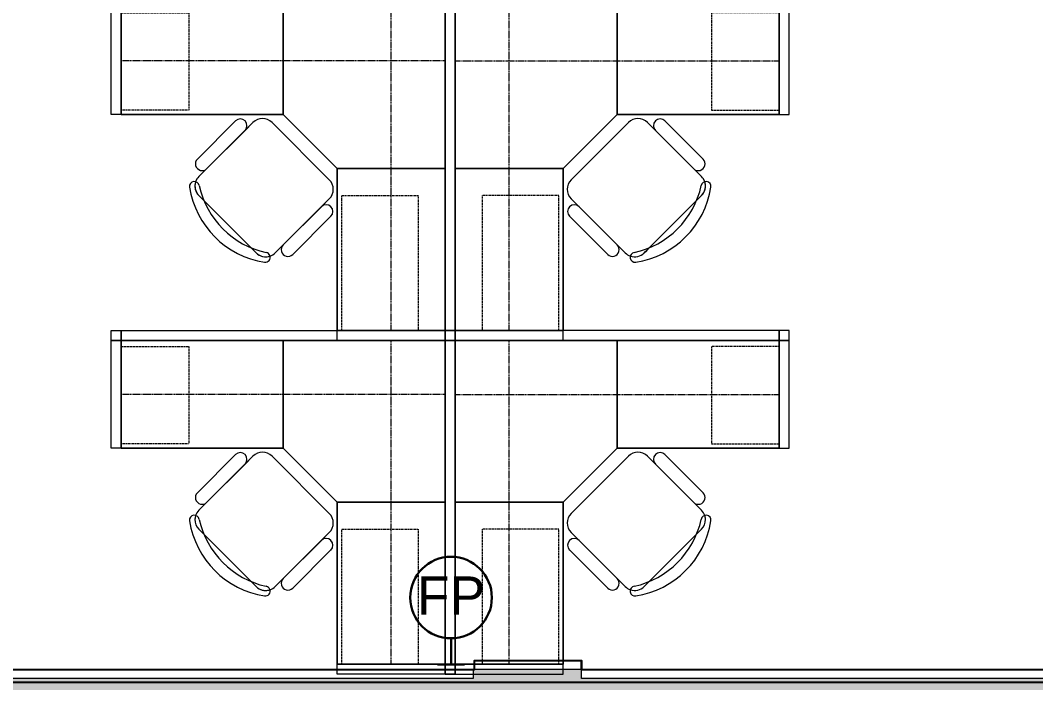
# Model space of a CAD drawing. Header units: inches. Extents: x 25273 to 28081, y 11840 to 13753.
# Drawn here: x 26948 to 27173.7, y 12999.2 to 13146.6 of the extents above; entities that cross this region are included whole.
import ezdxf
from ezdxf.xclip import XClip

# ---------------------------------------------------------------- set-up
doc = ezdxf.new("R2010")
doc.units = ezdxf.units.IN
doc.header["$MEASUREMENT"] = 0
doc.header["$XCLIPFRAME"] = 2
doc.linetypes.add('X1$0$Hidden', pattern=[0.28125, 0.1875, -0.09375])
doc.linetypes.add('X1$0$Hidden2', pattern=[0.140625, 0.09375, -0.046875])
doc.layers.add('L1$0$SCOPE', color=7, linetype='Continuous')
for name, color, linetype, lineweight in [('X1$0$A-ANNO-NOTE', 131, 'Continuous', 30), ('X1$0$A-WALL', 113, 'Continuous', 13), ('X1$0$A-WALL-PATT', 111, 'Continuous', 13), ('X1$0$I-FURN', 30, 'Continuous', 9), ('X1$0$I-FURN-PNLS', 30, 'Continuous', 9), ('X1$0$Plaza America_Tower 1_2nd Floor -REVIT_dwg', 8, 'Continuous', 9)]:
    doc.layers.add(name, color=color, linetype=linetype, lineweight=lineweight)
doc.styles.add('X1$0$Swis721 Lt BT', font='swissl.ttf', dxfattribs={"height": 8.514638})

# ---------------------------------------------------------------- blocks, each defined once
blk = doc.blocks.new('L1')
at = {"layer": 'L1$0$SCOPE', "linetype": 'Continuous'}
for p, q in [((27048.98, 13002.14), (27048.98, 13004.14)), ((27048.98, 13004.14), (27072.73, 13004.14)), ((27072.73, 13002.14), (27072.73, 13004.14)), ((26897.23, 13002.14), (27048.98, 13002.14)), ((27072.73, 13002.14), (27289.35, 13002.14)), ((27289.35, 12999.26), (26780.43, 12999.26))]:
    blk.add_line(p, q, dxfattribs=at)
blk.add_lwpolyline([(26873.48, 13002.14), (26873.48, 13004.14), (26897.23, 13004.14), (26897.23, 13002.14), (27048.98, 13002.14), (27048.98, 13004.14), (27072.73, 13004.14), (27072.73, 13002.14), (27289.35, 13002.14), (27289.35, 12999.26)], dxfattribs=at)
blk = doc.blocks.new('X1$0$F-Workstation - Generic Typical - F-Workstation - Generic Typical-V90-FIRST FLOOR POWER _ SIGNAL')
at = {"layer": 'X1$0$I-FURN'}
for p, q in [((33.89, 55.1), (25.4, 46.62)), ((33.89, 55.1), (25.4, 46.62)), ((25.4, 46.62), (33.89, 55.1)), ((37.78, 54.75), (25.76, 42.73)), ((37.78, 54.75), (36.01, 52.98)), ((36.01, 52.98), (37.78, 54.75)), ((42.57, 54.2), (42.02, 54.75)), ((42.02, 54.75), (42.57, 54.2)), ((43.2, 53.57), (42.57, 54.2)), ((42.57, 54.2), (43.2, 53.57)), ((27.53, 44.5), (36.01, 52.98)), ((36.01, 52.98), (27.53, 44.5)), ((36.01, 52.98), (27.53, 44.5)), ((27.53, 44.5), (36.01, 52.98)), ((53.65, 43.12), (43.12, 53.65)), ((53.57, 43.2), (43.2, 53.57)), ((43.2, 53.57), (53.57, 43.2)), ((27.53, 44.5), (25.76, 42.73)), ((25.76, 42.73), (27.53, 44.5)), ((54.75, 42.02), (53.57, 43.2)), ((53.57, 43.2), (54.75, 42.02)), ((25.76, 38.49), (38.49, 25.76)), ((25.76, 38.49), (38.49, 25.76)), ((38.49, 25.76), (25.76, 38.49)), ((42.73, 25.76), (54.75, 37.78)), ((52.98, 36.01), (54.75, 37.78)), ((54.75, 37.78), (52.98, 36.01)), ((52.98, 36.01), (44.5, 27.53)), ((44.5, 27.53), (52.98, 36.01)), ((44.5, 27.53), (52.98, 36.01)), ((52.98, 36.01), (44.5, 27.53)), ((46.62, 25.4), (55.1, 33.89)), ((46.62, 25.4), (55.1, 33.89)), ((55.1, 33.89), (46.62, 25.4)), ((42.73, 25.76), (44.5, 27.53)), ((44.5, 27.53), (42.73, 25.76))]:
    blk.add_line(p, q, dxfattribs=at)
for centre, radius, start, end in [((39.97, 55.77), 1.08, 81.1745, 261.1745), ((39.97, 55.77), 1.08, 81.1745, 261.1745), ((39.97, 55.77), 1.08, 81.1745, 261.1745), ((37.07, 37.07), 20, 8.8255, 81.1745), ((37.07, 37.07), 20, 8.8255, 81.1745), ((37.07, 37.07), 20, 8.8255, 81.1745), ((34.95, 54.04), 1.5, 315, 135), ((34.95, 54.04), 1.5, 315, 135), ((34.95, 54.04), 1.5, 315, 135), ((39.9, 52.63), 3, 108.7164, 135), ((39.9, 52.63), 3, 108.6047, 135), ((39.9, 52.63), 3, 108.6047, 135), ((39.9, 52.63), 3, 45, 108.6047), ((39.9, 52.63), 3, 60, 108.6047), ((35.53, 35.53), 19.64, 12.5758, 77.4242), ((35.53, 35.53), 19.64, 12.5758, 77.4242), ((35.53, 35.53), 19.64, 12.5758, 77.4242), ((39.9, 52.63), 3, 45, 60), ((26.46, 45.56), 1.5, 135, 315), ((26.46, 45.56), 1.5, 135, 315), ((26.46, 45.56), 1.5, 135, 315), ((27.88, 40.61), 3, 135, 225), ((27.88, 40.61), 3, 135, 225), ((27.88, 40.61), 3, 135, 225), ((52.63, 39.9), 3, 341.3953, 45), ((52.63, 39.9), 3, 30, 45), ((52.63, 39.9), 3, 15, 30), ((52.63, 39.9), 3, 360, 15), ((55.77, 39.97), 1.08, 188.8255, 8.8255), ((55.77, 39.97), 1.08, 188.8255, 8.8255), ((55.77, 39.97), 1.08, 188.8255, 8.8255), ((52.63, 39.9), 3, 315, 341.2836), ((52.63, 39.9), 3, 315, 341.3953), ((52.63, 39.9), 3, 315, 341.3953), ((52.63, 39.9), 3, 341.3953, 345), ((52.63, 39.9), 3, 345, 360), ((54.04, 34.95), 1.5, 315, 135), ((54.04, 34.95), 1.5, 315, 135), ((54.04, 34.95), 1.5, 315, 135), ((45.56, 26.46), 1.5, 135, 315), ((45.56, 26.46), 1.5, 135, 315), ((45.56, 26.46), 1.5, 135, 315), ((40.61, 27.88), 3, 225, 315), ((40.61, 27.88), 3, 225, 315), ((40.61, 27.88), 3, 225, 315)]:
    blk.add_arc(centre, radius, start, end, dxfattribs=at)
at = {"layer": 'X1$0$I-FURN-PNLS'}
for p, q in [((-2.25, 72), (-2.25, 74.25)), ((-2.25, 74.25), (0, 74.25)), ((0, 74.25), (0, 72)), ((0, 72), (0, 74.25)), ((0, 74.25), (24, 74.25)), ((24, 74.25), (24, 72)), ((0, 72), (-2.25, 72)), ((-2.25, 72), (0, 72)), ((-2.25, 0), (-2.25, 72)), ((0, 36), (0, 72)), ((0, 72), (24, 72)), ((0, 72), (0, 0)), ((24, 72), (0, 72)), ((24, 72), (0, 72)), ((0, 72), (0, 36)), ((0, 36), (0, 72)), ((0, 72), (24, 72)), ((24, 72), (24, 36)), ((24, 72), (24, 42)), ((24, 36), (24, 72)), ((24, 72), (24, 36)), ((24, 36), (0, 36)), ((0, 0), (0, 36)), ((0, 36), (24, 36)), ((24, 36), (0, 36)), ((0, 36), (0, 0)), ((0, 0), (0, 36)), ((0, 36), (24, 36)), ((0, 36), (24, 36)), ((24, 36), (0, 36)), ((24, 36), (36, 24)), ((36, 24), (24, 36)), ((24, 36), (36, 24)), ((36, 0), (36, 24)), ((36, 24), (72, 24)), ((36, 24), (36, 0)), ((36, 0), (36, 24)), ((36, 24), (36, 0)), ((72, 24), (36, 24)), ((36, 24), (36, 0)), ((36, 0), (36, 24)), ((36, 24), (72, 24)), ((57, 24), (72, 24)), ((72, 24), (72, 0)), ((72, 24), (74.25, 24)), ((72, 0), (72, 24)), ((72, 0), (72, 24)), ((72, 24), (72, 0)), ((74.25, 24), (74.25, 0)), ((-2.25, -2.25), (-2.25, 0)), ((-2.25, 0), (0, 0)), ((0, 0), (-2.25, 0)), ((0, -2.25), (-2.25, -2.25)), ((0, 0), (0, -2.25)), ((0, -2.25), (0, 0)), ((0, 0), (72, 0)), ((36, 0), (0, 0)), ((0, 0), (36, 0)), ((36, 0), (0, 0)), ((72, -2.25), (0, -2.25)), ((72, 0), (36, 0)), ((36, 0), (72, 0)), ((72, 0), (36, 0)), ((72, -2.25), (72, 0)), ((72, 0), (74.25, 0)), ((72, 0), (72, -2.25)), ((74.25, 0), (72, 0)), ((74.25, -2.25), (72, -2.25)), ((74.25, 0), (74.25, -2.25))]:
    blk.add_line(p, q, dxfattribs=at)
at = {"layer": 'X1$0$I-FURN-PNLS', "linetype": 'X1$0$Hidden2'}
for p, q in [((6, 72), (23, 72)), ((6, 42), (6, 72)), ((23, 72), (23, 42)), ((23, 42), (6, 42)), ((57, 1.37), (57, 23)), ((57, 23), (72, 23)), ((72, 23), (72, 1.37)), ((72, 1.37), (57, 1.37))]:
    blk.add_line(p, q, dxfattribs=at)
at = {"layer": 'X1$0$I-FURN-PNLS', "linetype": 'X1$0$Hidden'}
for p, q in [((12, 72), (12, 0)), ((0, 12), (72, 12))]:
    blk.add_line(p, q, dxfattribs=at)
blk = doc.blocks.new('X1$0$F-Workstation - Generic Typical - F-Workstation - Generic Typical-V92-FIRST FLOOR POWER _ SIGNAL')
at = {"layer": 'X1$0$I-FURN'}
for p, q in [((25.76, -38.49), (38.49, -25.76)), ((38.49, -25.76), (25.76, -38.49)), ((25.76, -38.49), (38.49, -25.76)), ((42.73, -25.76), (54.75, -37.78)), ((44.5, -27.53), (42.73, -25.76)), ((42.73, -25.76), (44.5, -27.53)), ((46.62, -25.4), (55.1, -33.89)), ((55.1, -33.89), (46.62, -25.4)), ((46.62, -25.4), (55.1, -33.89)), ((44.5, -27.53), (52.98, -36.01)), ((52.98, -36.01), (44.5, -27.53)), ((52.98, -36.01), (44.5, -27.53)), ((44.5, -27.53), (52.98, -36.01)), ((54.75, -37.78), (52.98, -36.01)), ((52.98, -36.01), (54.75, -37.78)), ((37.78, -54.75), (25.76, -42.73)), ((25.76, -42.73), (27.53, -44.5)), ((27.53, -44.5), (25.76, -42.73)), ((53.57, -43.2), (54.75, -42.02)), ((54.75, -42.02), (53.57, -43.2)), ((36.01, -52.98), (27.53, -44.5)), ((27.53, -44.5), (36.01, -52.98)), ((27.53, -44.5), (36.01, -52.98)), ((36.01, -52.98), (27.53, -44.5)), ((53.65, -43.12), (43.12, -53.65)), ((43.2, -53.57), (53.57, -43.2)), ((53.57, -43.2), (43.2, -53.57)), ((33.89, -55.1), (25.4, -46.62)), ((25.4, -46.62), (33.89, -55.1)), ((33.89, -55.1), (25.4, -46.62)), ((36.01, -52.98), (37.78, -54.75)), ((37.78, -54.75), (36.01, -52.98)), ((42.57, -54.2), (43.2, -53.57)), ((43.2, -53.57), (42.57, -54.2)), ((42.02, -54.75), (42.57, -54.2)), ((42.57, -54.2), (42.02, -54.75))]:
    blk.add_line(p, q, dxfattribs=at)
for centre, radius, start, end in [((40.61, -27.88), 3, 45, 135), ((40.61, -27.88), 3, 45, 135), ((40.61, -27.88), 3, 45, 135), ((45.56, -26.46), 1.5, 45, 225), ((45.56, -26.46), 1.5, 45, 225), ((45.56, -26.46), 1.5, 45, 225), ((54.04, -34.95), 1.5, 225, 45), ((54.04, -34.95), 1.5, 225, 45), ((54.04, -34.95), 1.5, 225, 45), ((52.63, -39.9), 3, 18.7164, 45), ((52.63, -39.9), 3, 18.6047, 45), ((52.63, -39.9), 3, 18.6047, 45), ((27.88, -40.61), 3, 135, 225), ((27.88, -40.61), 3, 135, 225), ((27.88, -40.61), 3, 135, 225), ((35.53, -35.53), 19.64, 282.5758, 347.4242), ((35.53, -35.53), 19.64, 282.5758, 347.4242), ((35.53, -35.53), 19.64, 282.5758, 347.4242), ((37.07, -37.07), 20, 278.8255, 351.1745), ((37.07, -37.07), 20, 278.8255, 351.1745), ((37.07, -37.07), 20, 278.8255, 351.1745), ((55.77, -39.97), 1.08, 351.1745, 171.1745), ((55.77, -39.97), 1.08, 351.1745, 171.1745), ((55.77, -39.97), 1.08, 351.1745, 171.1745), ((52.63, -39.9), 3, 315, 18.6047), ((52.63, -39.9), 3, 315, 0), ((52.63, -39.9), 3, 15, 18.6047), ((52.63, -39.9), 3, 0, 15), ((26.46, -45.56), 1.5, 45, 225), ((26.46, -45.56), 1.5, 45, 225), ((26.46, -45.56), 1.5, 45, 225), ((34.95, -54.04), 1.5, 225, 45), ((34.95, -54.04), 1.5, 225, 45), ((34.95, -54.04), 1.5, 225, 45), ((39.9, -52.63), 3, 225, 251.2836), ((39.9, -52.63), 3, 225, 251.3953), ((39.9, -52.63), 3, 225, 251.3953), ((39.97, -55.77), 1.08, 98.8255, 278.8255), ((39.97, -55.77), 1.08, 98.8255, 278.8255), ((39.97, -55.77), 1.08, 98.8255, 278.8255), ((39.9, -52.63), 3, 251.3953, 315), ((39.9, -52.63), 3, 251.3953, 315)]:
    blk.add_arc(centre, radius, start, end, dxfattribs=at)
at = {"layer": 'X1$0$I-FURN-PNLS'}
for p, q in [((-2.25, 2.25), (-2.25, 0)), ((0, 2.25), (-2.25, 2.25)), ((-2.25, 0), (0, 0)), ((0, 0), (-2.25, 0)), ((-2.25, 0), (-2.25, -72)), ((0, 0), (0, 2.25)), ((72, 2.25), (0, 2.25)), ((0, 2.25), (0, 0)), ((0, 0), (72, 0)), ((0, -72), (0, 0)), ((0, 0), (0, -36)), ((36, 0), (0, 0)), ((0, 0), (0, -36)), ((36, 0), (0, 0)), ((0, 0), (36, 0)), ((0, -36), (0, 0)), ((72, 0), (36, 0)), ((36, 0), (36, -24)), ((36, -24), (36, 0)), ((36, -24), (36, 0)), ((36, 0), (36, -24)), ((72, 0), (36, 0)), ((36, 0), (36, -24)), ((36, -24), (36, 0)), ((36, 0), (72, 0)), ((72, 2.25), (72, 0)), ((74.25, 2.25), (72, 2.25)), ((72, 0), (72, 2.25)), ((72, -24), (72, 0)), ((72, 0), (74.25, 0)), ((74.25, 0), (72, 0)), ((72, 0), (72, -24)), ((72, -24), (72, 0)), ((72, 0), (72, -24)), ((74.25, 0), (74.25, 2.25)), ((74.25, -24), (74.25, 0)), ((24, -36), (36, -24)), ((24, -36), (36, -24)), ((36, -24), (24, -36)), ((36, -24), (72, -24)), ((36, -24), (72, -24)), ((72, -24), (36, -24)), ((57, -24), (72, -24)), ((72, -24), (74.25, -24)), ((24, -36), (0, -36)), ((0, -36), (0, -72)), ((0, -36), (24, -36)), ((0, -36), (24, -36)), ((24, -36), (0, -36)), ((24, -36), (0, -36)), ((0, -36), (0, -72)), ((0, -72), (0, -36)), ((0, -36), (24, -36)), ((24, -72), (24, -36)), ((24, -72), (24, -36)), ((24, -36), (24, -72)), ((24, -72), (24, -42)), ((-2.25, -72), (-2.25, -74.25)), ((0, -72), (-2.25, -72)), ((-2.25, -72), (0, -72)), ((0, -72), (24, -72)), ((0, -74.25), (0, -72)), ((24, -72), (0, -72)), ((0, -72), (0, -74.25)), ((0, -72), (24, -72)), ((24, -72), (0, -72)), ((24, -74.25), (24, -72)), ((-2.25, -74.25), (0, -74.25)), ((0, -74.25), (24, -74.25))]:
    blk.add_line(p, q, dxfattribs=at)
at = {"layer": 'X1$0$I-FURN-PNLS', "linetype": 'X1$0$Hidden'}
for p, q in [((12, -72), (12, 0)), ((0, -12), (72, -12))]:
    blk.add_line(p, q, dxfattribs=at)
at = {"layer": 'X1$0$I-FURN-PNLS', "linetype": 'X1$0$Hidden2'}
for p, q in [((57, -1.37), (57, -23)), ((72, -1.37), (57, -1.37)), ((72, -23), (72, -1.37)), ((57, -23), (72, -23)), ((23, -42), (6, -42)), ((6, -42), (6, -72)), ((23, -72), (23, -42)), ((6, -72), (23, -72))]:
    blk.add_line(p, q, dxfattribs=at)
blk = doc.blocks.new('X1$0$F-Workstation - Generic Typical - F-Workstation - Generic Typical-V142-FIRST FLOOR POWER _ SIGNAL')
at = {"layer": 'X1$0$I-FURN'}
for p, q in [((33.89, 55.1), (25.4, 46.62)), ((33.89, 55.1), (25.4, 46.62)), ((25.4, 46.62), (33.89, 55.1)), ((37.78, 54.75), (25.76, 42.73)), ((37.78, 54.75), (36.01, 52.98)), ((36.01, 52.98), (37.78, 54.75)), ((43.2, 53.57), (42.02, 54.75)), ((42.02, 54.75), (43.2, 53.57)), ((27.53, 44.5), (36.01, 52.98)), ((36.01, 52.98), (27.53, 44.5)), ((36.01, 52.98), (27.53, 44.5)), ((27.53, 44.5), (36.01, 52.98)), ((53.65, 43.12), (43.12, 53.65)), ((53.57, 43.2), (43.2, 53.57)), ((43.2, 53.57), (53.57, 43.2)), ((27.53, 44.5), (25.76, 42.73)), ((25.76, 42.73), (27.53, 44.5)), ((54.75, 42.02), (53.57, 43.2)), ((53.57, 43.2), (54.75, 42.02)), ((25.76, 38.49), (38.49, 25.76)), ((25.76, 38.49), (38.49, 25.76)), ((38.49, 25.76), (25.76, 38.49)), ((42.73, 25.76), (54.75, 37.78)), ((52.98, 36.01), (54.75, 37.78)), ((54.75, 37.78), (52.98, 36.01)), ((52.98, 36.01), (44.5, 27.53)), ((44.5, 27.53), (52.98, 36.01)), ((44.5, 27.53), (52.98, 36.01)), ((52.98, 36.01), (44.5, 27.53)), ((46.62, 25.4), (55.1, 33.89)), ((46.62, 25.4), (55.1, 33.89)), ((55.1, 33.89), (46.62, 25.4)), ((42.73, 25.76), (44.5, 27.53)), ((44.5, 27.53), (42.73, 25.76))]:
    blk.add_line(p, q, dxfattribs=at)
for centre, radius, start, end in [((39.97, 55.77), 1.08, 81.1745, 261.1745), ((39.97, 55.77), 1.08, 81.1745, 261.1745), ((39.97, 55.77), 1.08, 81.1745, 261.1745), ((37.07, 37.07), 20, 8.8255, 81.1745), ((37.07, 37.07), 20, 8.8255, 81.1745), ((37.07, 37.07), 20, 8.8255, 81.1745), ((34.95, 54.04), 1.5, 315, 135), ((34.95, 54.04), 1.5, 315, 135), ((34.95, 54.04), 1.5, 315, 135), ((39.9, 52.63), 3, 108.7164, 135), ((39.9, 52.63), 3, 108.6047, 135), ((39.9, 52.63), 3, 108.6047, 135), ((39.9, 52.63), 3, 45, 108.6047), ((39.9, 52.63), 3, 90, 108.6047), ((35.53, 35.53), 19.64, 12.5758, 77.4242), ((35.53, 35.53), 19.64, 12.5758, 77.4242), ((35.53, 35.53), 19.64, 12.5758, 77.4242), ((39.9, 52.63), 3, 75, 90), ((39.9, 52.63), 3, 60, 75), ((39.9, 52.63), 3, 45, 60), ((26.46, 45.56), 1.5, 135, 315), ((26.46, 45.56), 1.5, 135, 315), ((26.46, 45.56), 1.5, 135, 315), ((27.88, 40.61), 3, 135, 225), ((27.88, 40.61), 3, 135, 225), ((27.88, 40.61), 3, 135, 225), ((52.63, 39.9), 3, 357.7213, 45), ((52.63, 39.9), 3, 357.7213, 45), ((55.77, 39.97), 1.08, 188.8255, 8.8255), ((55.77, 39.97), 1.08, 188.8255, 8.8255), ((55.77, 39.97), 1.08, 188.8255, 8.8255), ((52.63, 39.9), 3, 315, 341.2836), ((52.63, 39.9), 3, 315, 341.3953), ((52.63, 39.9), 3, 315, 341.3953), ((52.63, 39.9), 3, 341.3953, 357.2535), ((52.63, 39.9), 3, 341.3953, 357.2535), ((54.04, 34.95), 1.5, 315, 135), ((54.04, 34.95), 1.5, 315, 135), ((54.04, 34.95), 1.5, 315, 135), ((45.56, 26.46), 1.5, 135, 315), ((45.56, 26.46), 1.5, 135, 315), ((45.56, 26.46), 1.5, 135, 315), ((40.61, 27.88), 3, 225, 315), ((40.61, 27.88), 3, 225, 315), ((40.61, 27.88), 3, 225, 315)]:
    blk.add_arc(centre, radius, start, end, dxfattribs=at)
at = {"layer": 'X1$0$I-FURN-PNLS'}
for p, q in [((-2.25, 72), (-2.25, 74.25)), ((-2.25, 74.25), (0, 74.25)), ((0, 74.25), (0, 72)), ((0, 72), (0, 74.25)), ((0, 74.25), (24, 74.25)), ((24, 74.25), (24, 72)), ((0, 72), (-2.25, 72)), ((-2.25, 72), (0, 72)), ((-2.25, 0), (-2.25, 72)), ((0, 36), (0, 72)), ((0, 72), (24, 72)), ((0, 72), (0, 0)), ((24, 72), (0, 72)), ((24, 72), (0, 72)), ((0, 72), (0, 36)), ((0, 36), (0, 72)), ((0, 72), (24, 72)), ((24, 72), (24, 36)), ((24, 72), (24, 42)), ((24, 36), (24, 72)), ((24, 72), (24, 36)), ((24, 36), (0, 36)), ((0, 0), (0, 36)), ((0, 36), (24, 36)), ((24, 36), (0, 36)), ((0, 36), (0, 0)), ((0, 0), (0, 36)), ((0, 36), (24, 36)), ((0, 36), (24, 36)), ((24, 36), (0, 36)), ((24, 36), (36, 24)), ((36, 24), (24, 36)), ((24, 36), (36, 24)), ((36, 0), (36, 24)), ((36, 24), (72, 24)), ((36, 24), (36, 0)), ((36, 0), (36, 24)), ((36, 24), (36, 0)), ((72, 24), (36, 24)), ((36, 24), (36, 0)), ((36, 0), (36, 24)), ((36, 24), (72, 24)), ((57, 24), (72, 24)), ((72, 24), (72, 0)), ((72, 24), (74.25, 24)), ((72, 0), (72, 24)), ((72, 0), (72, 24)), ((72, 24), (72, 0)), ((74.25, 24), (74.25, 0)), ((-2.25, -2.25), (-2.25, 0)), ((-2.25, 0), (0, 0)), ((0, 0), (-2.25, 0)), ((0, -2.25), (-2.25, -2.25)), ((0, 0), (0, -2.25)), ((0, -2.25), (0, 0)), ((0, 0), (72, 0)), ((36, 0), (0, 0)), ((0, 0), (36, 0)), ((36, 0), (0, 0)), ((72, -2.25), (0, -2.25)), ((72, 0), (36, 0)), ((36, 0), (72, 0)), ((72, 0), (36, 0)), ((72, -2.25), (72, 0)), ((72, 0), (74.25, 0)), ((72, 0), (72, -2.25)), ((74.25, 0), (72, 0)), ((74.25, -2.25), (72, -2.25)), ((74.25, 0), (74.25, -2.25))]:
    blk.add_line(p, q, dxfattribs=at)
at = {"layer": 'X1$0$I-FURN-PNLS', "linetype": 'X1$0$Hidden2'}
for p, q in [((6, 72), (23, 72)), ((6, 42), (6, 72)), ((23, 72), (23, 42)), ((23, 42), (6, 42)), ((57, 1.37), (57, 23)), ((57, 23), (72, 23)), ((72, 23), (72, 1.37)), ((72, 1.37), (57, 1.37))]:
    blk.add_line(p, q, dxfattribs=at)
at = {"layer": 'X1$0$I-FURN-PNLS', "linetype": 'X1$0$Hidden'}
for p, q in [((12, 72), (12, 0)), ((0, 12), (72, 12))]:
    blk.add_line(p, q, dxfattribs=at)
blk = doc.blocks.new('X1$0$F-Workstation - Generic Typical - F-Workstation - Generic Typical-V143-FIRST FLOOR POWER _ SIGNAL')
at = {"layer": 'X1$0$I-FURN'}
for p, q in [((25.76, -38.49), (38.49, -25.76)), ((38.49, -25.76), (25.76, -38.49)), ((25.76, -38.49), (38.49, -25.76)), ((42.73, -25.76), (54.75, -37.78)), ((44.5, -27.53), (42.73, -25.76)), ((42.73, -25.76), (44.5, -27.53)), ((46.62, -25.4), (55.1, -33.89)), ((55.1, -33.89), (46.62, -25.4)), ((46.62, -25.4), (55.1, -33.89)), ((44.5, -27.53), (52.98, -36.01)), ((52.98, -36.01), (44.5, -27.53)), ((52.98, -36.01), (44.5, -27.53)), ((44.5, -27.53), (52.98, -36.01)), ((54.75, -37.78), (52.98, -36.01)), ((52.98, -36.01), (54.75, -37.78)), ((37.78, -54.75), (25.76, -42.73)), ((25.76, -42.73), (27.53, -44.5)), ((27.53, -44.5), (25.76, -42.73)), ((53.57, -43.2), (54.75, -42.02)), ((54.75, -42.02), (53.57, -43.2)), ((36.01, -52.98), (27.53, -44.5)), ((27.53, -44.5), (36.01, -52.98)), ((27.53, -44.5), (36.01, -52.98)), ((36.01, -52.98), (27.53, -44.5)), ((53.65, -43.12), (43.12, -53.65)), ((43.2, -53.57), (53.57, -43.2)), ((53.57, -43.2), (43.2, -53.57)), ((33.89, -55.1), (25.4, -46.62)), ((25.4, -46.62), (33.89, -55.1)), ((33.89, -55.1), (25.4, -46.62)), ((36.01, -52.98), (37.78, -54.75)), ((37.78, -54.75), (36.01, -52.98)), ((42.02, -54.75), (43.2, -53.57)), ((43.2, -53.57), (42.02, -54.75))]:
    blk.add_line(p, q, dxfattribs=at)
for centre, radius, start, end in [((40.61, -27.88), 3, 45, 135), ((40.61, -27.88), 3, 45, 135), ((40.61, -27.88), 3, 45, 135), ((45.56, -26.46), 1.5, 45, 225), ((45.56, -26.46), 1.5, 45, 225), ((45.56, -26.46), 1.5, 45, 225), ((54.04, -34.95), 1.5, 225, 45), ((54.04, -34.95), 1.5, 225, 45), ((54.04, -34.95), 1.5, 225, 45), ((52.63, -39.9), 3, 18.7164, 45), ((52.63, -39.9), 3, 18.6047, 45), ((52.63, -39.9), 3, 18.6047, 45), ((27.88, -40.61), 3, 135, 225), ((27.88, -40.61), 3, 135, 225), ((27.88, -40.61), 3, 135, 225), ((35.53, -35.53), 19.64, 282.5758, 347.4242), ((35.53, -35.53), 19.64, 282.5758, 347.4242), ((35.53, -35.53), 19.64, 282.5758, 347.4242), ((37.07, -37.07), 20, 278.8255, 351.1745), ((37.07, -37.07), 20, 278.8255, 351.1745), ((37.07, -37.07), 20, 278.8255, 351.1745), ((55.77, -39.97), 1.08, 351.1745, 171.1745), ((55.77, -39.97), 1.08, 351.1745, 171.1745), ((55.77, -39.97), 1.08, 351.1745, 171.1745), ((52.63, -39.9), 3, 315, 2.2787), ((52.63, -39.9), 3, 315, 2.2787), ((52.63, -39.9), 3, 2.7465, 18.6047), ((52.63, -39.9), 3, 2.7465, 18.6047), ((26.46, -45.56), 1.5, 45, 225), ((26.46, -45.56), 1.5, 45, 225), ((26.46, -45.56), 1.5, 45, 225), ((34.95, -54.04), 1.5, 225, 45), ((34.95, -54.04), 1.5, 225, 45), ((34.95, -54.04), 1.5, 225, 45), ((39.9, -52.63), 3, 225, 251.2836), ((39.9, -52.63), 3, 225, 251.3953), ((39.9, -52.63), 3, 225, 251.3953), ((39.97, -55.77), 1.08, 98.8255, 278.8255), ((39.97, -55.77), 1.08, 98.8255, 278.8255), ((39.97, -55.77), 1.08, 98.8255, 278.8255), ((39.9, -52.63), 3, 251.3953, 315), ((39.9, -52.63), 3, 251.3953, 315)]:
    blk.add_arc(centre, radius, start, end, dxfattribs=at)
at = {"layer": 'X1$0$I-FURN-PNLS'}
for p, q in [((-2.25, 2.25), (-2.25, 0)), ((0, 2.25), (-2.25, 2.25)), ((-2.25, 0), (0, 0)), ((0, 0), (-2.25, 0)), ((-2.25, 0), (-2.25, -72)), ((0, 0), (0, 2.25)), ((72, 2.25), (0, 2.25)), ((0, 2.25), (0, 0)), ((0, 0), (72, 0)), ((0, -72), (0, 0)), ((0, 0), (0, -36)), ((36, 0), (0, 0)), ((0, 0), (0, -36)), ((36, 0), (0, 0)), ((0, 0), (36, 0)), ((0, -36), (0, 0)), ((72, 0), (36, 0)), ((36, 0), (36, -24)), ((36, -24), (36, 0)), ((36, -24), (36, 0)), ((36, 0), (36, -24)), ((72, 0), (36, 0)), ((36, 0), (36, -24)), ((36, -24), (36, 0)), ((36, 0), (72, 0)), ((72, 2.25), (72, 0)), ((74.25, 2.25), (72, 2.25)), ((72, 0), (72, 2.25)), ((72, -24), (72, 0)), ((72, 0), (74.25, 0)), ((74.25, 0), (72, 0)), ((72, 0), (72, -24)), ((72, -24), (72, 0)), ((72, 0), (72, -24)), ((74.25, 0), (74.25, 2.25)), ((74.25, -24), (74.25, 0)), ((24, -36), (36, -24)), ((24, -36), (36, -24)), ((36, -24), (24, -36)), ((36, -24), (72, -24)), ((36, -24), (72, -24)), ((72, -24), (36, -24)), ((57, -24), (72, -24)), ((72, -24), (74.25, -24)), ((24, -36), (0, -36)), ((0, -36), (0, -72)), ((0, -36), (24, -36)), ((0, -36), (24, -36)), ((24, -36), (0, -36)), ((24, -36), (0, -36)), ((0, -36), (0, -72)), ((0, -72), (0, -36)), ((0, -36), (24, -36)), ((24, -72), (24, -36)), ((24, -72), (24, -36)), ((24, -36), (24, -72)), ((24, -72), (24, -42)), ((-2.25, -72), (-2.25, -74.25)), ((0, -72), (-2.25, -72)), ((-2.25, -72), (0, -72)), ((0, -72), (24, -72)), ((0, -74.25), (0, -72)), ((24, -72), (0, -72)), ((0, -72), (0, -74.25)), ((0, -72), (24, -72)), ((24, -72), (0, -72)), ((24, -74.25), (24, -72)), ((-2.25, -74.25), (0, -74.25)), ((0, -74.25), (24, -74.25))]:
    blk.add_line(p, q, dxfattribs=at)
at = {"layer": 'X1$0$I-FURN-PNLS', "linetype": 'X1$0$Hidden'}
for p, q in [((12, -72), (12, 0)), ((0, -12), (72, -12))]:
    blk.add_line(p, q, dxfattribs=at)
at = {"layer": 'X1$0$I-FURN-PNLS', "linetype": 'X1$0$Hidden2'}
for p, q in [((57, -1.37), (57, -23)), ((72, -1.37), (57, -1.37)), ((72, -23), (72, -1.37)), ((57, -23), (72, -23)), ((23, -42), (6, -42)), ((6, -42), (6, -72)), ((23, -72), (23, -42)), ((6, -72), (23, -72))]:
    blk.add_line(p, q, dxfattribs=at)
blk = doc.blocks.new('X1')
at = {"layer": 'X1$0$A-WALL-PATT', "lineweight": 9}
for points in [[(27048.68, 12996.11), (27072.72, 12996.11), (27072.72, 13002.11), (27048.68, 13002.11), (27048.68, 13000.11)], [(27018.42, 12996.11), (27048.68, 12996.11), (27048.68, 13000.11), (26900.43, 13000.11), (26900.43, 12996.11), (26983.87, 12996.11)], [(27073.92, 12996.11), (27289.99, 12996.11), (27289.99, 13000.11), (27072.72, 13000.11), (27072.72, 12996.11)]]:
    blk.add_hatch(color=7, dxfattribs=at).paths.add_polyline_path(points, flags=0)
at = {"layer": 'X1$0$A-ANNO-NOTE'}
for p, q in [((27043.73, 13003.2), (27043.73, 13009.06)), ((27046.73, 13003.2), (27040.73, 13003.2))]:
    blk.add_line(p, q, dxfattribs=at)
blk.add_circle((27043.73, 13018.13), 9.07, dxfattribs=at)
at = {"layer": 'X1$0$A-WALL', "color": 8, "lineweight": 20}
for p, q in [((27072.72, 13002.11), (27048.68, 13002.11)), ((27048.68, 13002.11), (27048.68, 13000.11)), ((27072.72, 13000.11), (27072.72, 13002.11)), ((27048.68, 13000.11), (26900.43, 13000.11)), ((27178.34, 13000.11), (27072.72, 13000.11))]:
    blk.add_line(p, q, dxfattribs=at)
at = {"layer": 'X1$0$I-FURN-PNLS', "rotation": 180}
for name, p in [('X1$0$F-Workstation - Generic Typical - F-Workstation - Generic Typical-V90-FIRST FLOOR POWER _ SIGNAL', (27042.42, 13149.58)), ('X1$0$F-Workstation - Generic Typical - F-Workstation - Generic Typical-V142-FIRST FLOOR POWER _ SIGNAL', (27042.42, 13075.33))]:
    blk.add_blockref(name, p, dxfattribs=at)
at = {"layer": 'X1$0$I-FURN-PNLS'}
for name, p in [('X1$0$F-Workstation - Generic Typical - F-Workstation - Generic Typical-V92-FIRST FLOOR POWER _ SIGNAL', (27044.67, 13149.58)), ('X1$0$F-Workstation - Generic Typical - F-Workstation - Generic Typical-V143-FIRST FLOOR POWER _ SIGNAL', (27044.67, 13075.33))]:
    blk.add_blockref(name, p, dxfattribs=at)
at = {"layer": 'X1$0$Plaza America_Tower 1_2nd Floor -REVIT_dwg'}
ref = blk.add_blockref('L1', (0, 0), dxfattribs=at)
XClip(ref).set_block_clipping_path([(25272.8646056985, 11839.529198946), (28080.6732038753, 13753.216736761)])
at = {"layer": 'X1$0$A-ANNO-NOTE', "lineweight": 9, "insert": (27043.72, 13022.83), "char_height": 8.515, "width": 16.74, "attachment_point": 2, "line_spacing_factor": 1.00667, "style": 'X1$0$Swis721 Lt BT'}
blk.add_mtext('FP', dxfattribs=at)

msp = doc.modelspace()

# ---------------------------------------------------------------- block references
at = {"lineweight": 5}
msp.add_blockref('X1', (0, 0), dxfattribs=at)

doc.saveas('drawing.dxf')
